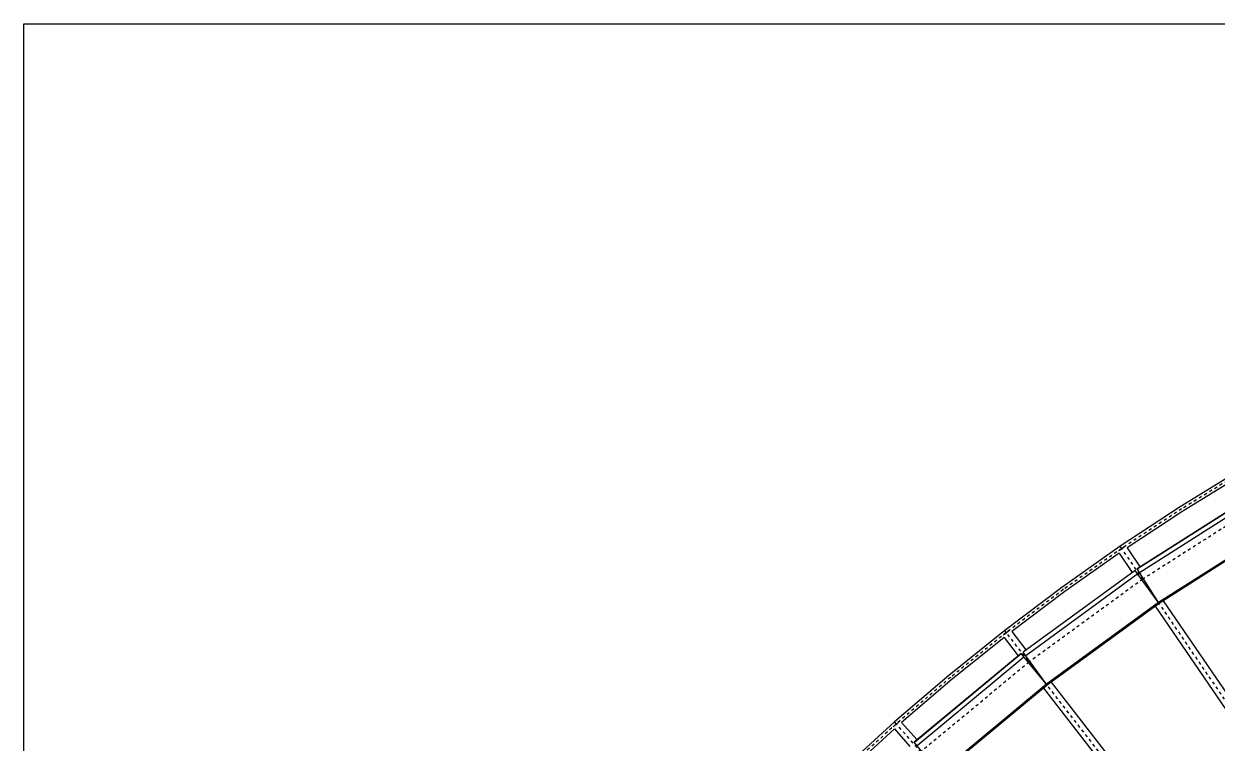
# Model space of a CAD drawing. Header units: millimetres. Extents: x 149919 to 150445, y 136651 to 136866.
# Drawn here: x 150191.66 to 150231.21, y 136841.69 to 136865.53 of the extents above; entities that cross this region are included whole.
import ezdxf

# ---------------------------------------------------------------- set-up
doc = ezdxf.new("R2010")
doc.units = ezdxf.units.MM
doc.header["$LTSCALE"] = 0.25
doc.linetypes.add('CENTER', pattern=[50.8, 31.75, -6.35, 6.35, -6.35])
doc.linetypes.add('XKITLINE00', pattern=[0])

# ---------------------------------------------------------------- blocks, each defined once
blk = doc.blocks.new('çatıı')
at = {"color": 8, "linetype": 'XKITLINE00'}
for p, q in [((9020.4, 20039.9), (8817.5, 19915.2)), ((9015.2, 20017), (8826.5, 19901)), ((9064.5, 19957.3), (8674.9, 19709.2)), ((9064.8, 19956.9), (8675.1, 19708.8)), ((9072.5, 19944.8), (8682.8, 19696.6)), ((8817.5, 19915.2), (8618.7, 19784.1)), ((8826.5, 19901), (8641.6, 19779.1)), ((9135.5, 19845.9), (8745.8, 19597.7)), ((9137, 19843), (8747.7, 19595.1)), ((9137.2, 19843), (8747.7, 19594.9)), ((8618.7, 19784.1), (8425, 19647.5)), ((8624, 19776.4), (8618.7, 19784.1)), ((8624, 19776.4), (8618.7, 19784.1)), ((8621.4, 19774.6), (8618.9, 19773)), ((8621.5, 19774.7), (8619, 19773.1)), ((8624, 19776.4), (8621.4, 19774.6)), ((8624, 19776.4), (8621.5, 19774.7)), ((8626.6, 19778.2), (8624, 19776.4)), ((8626.5, 19778.1), (8624, 19776.4)), ((8628.9, 19779.8), (8626.5, 19778.1)), ((8629.1, 19779.9), (8626.6, 19778.2)), ((8631.1, 19781.4), (8628.9, 19779.8)), ((8631.3, 19781.6), (8629.1, 19779.9)), ((8633, 19782.9), (8631.1, 19781.4)), ((8633.3, 19783), (8631.3, 19781.6)), ((8634.5, 19784.1), (8633, 19782.9)), ((8634.9, 19784.3), (8633.3, 19783)), ((8634.6, 19784.2), (8634.5, 19784.1)), ((8635.1, 19784.5), (8634.9, 19784.3)), ((8641.7, 19779.2), (8685, 19715.6)), ((8615, 19761), (8434.9, 19634)), ((8612.7, 19769.2), (8612.4, 19769)), ((8614.4, 19770.2), (8612.7, 19769.2)), ((8613, 19769.5), (8612.9, 19769.4)), ((8614.7, 19770.4), (8613, 19769.5)), ((8616.5, 19771.5), (8614.4, 19770.2)), ((8616.7, 19771.7), (8614.7, 19770.4)), ((8615, 19761), (8658.3, 19697.4)), ((8618.9, 19773), (8616.5, 19771.5)), ((8619, 19773.1), (8616.7, 19771.7)), ((8668, 19704.5), (8296.3, 19433.6)), ((8668.3, 19704.1), (8296.6, 19433.2)), ((8747.7, 19595.1), (8668, 19704.5)), ((8747.5, 19595), (8674.9, 19709.2)), ((8676.7, 19692.5), (8305.1, 19421.6)), ((8694.2, 19673.3), (8694.2, 19673.3)), ((8425, 19647.5), (8235.6, 19504.9)), ((8434.9, 19634), (8258.8, 19501.4)), ((8745.8, 19597.7), (8374.1, 19326.9)), ((8747.5, 19595), (8376.2, 19324.4)), ((8747.7, 19594.9), (8376.2, 19324.2)), ((8734.7, 19585.4), (9173.8, 18941.4)), ((8761.3, 19603.6), (9200.5, 18959.6)), ((8235.6, 19504.9), (8050.8, 19356.5)), ((8241.3, 19497.5), (8235.6, 19504.9)), ((8241.3, 19497.5), (8235.6, 19504.9)), ((8241.4, 19497.5), (8238.9, 19495.6)), ((8241.3, 19497.5), (8238.9, 19495.7)), ((8243.7, 19499.4), (8241.3, 19497.5)), ((8243.8, 19499.5), (8241.4, 19497.5)), ((8246, 19501.3), (8243.7, 19499.4)), ((8246.2, 19501.4), (8243.8, 19499.5)), ((8248.1, 19503), (8246, 19501.3)), ((8248.3, 19503.1), (8246.2, 19501.4)), ((8249.9, 19504.5), (8248.1, 19503)), ((8250.2, 19504.7), (8248.3, 19503.1)), ((8251.3, 19505.8), (8249.9, 19504.5)), ((8251.7, 19506.1), (8250.2, 19504.7)), ((8251.4, 19505.9), (8251.3, 19505.8)), ((8251.9, 19506.3), (8251.7, 19506.1)), ((8258.8, 19501.4), (8306, 19440.7)), ((8233.4, 19481.6), (8061.5, 19343.5)), ((8230.5, 19489.6), (8230.2, 19489.4)), ((8232.2, 19490.7), (8230.5, 19489.6)), ((8230.8, 19489.9), (8230.7, 19489.8)), ((8232.5, 19491), (8230.8, 19489.9)), ((8234.2, 19492.1), (8232.2, 19490.7)), ((8234.4, 19492.3), (8232.5, 19491)), ((8233.3, 19481.6), (8280.5, 19420.9)), ((8236.4, 19493.8), (8234.2, 19492.1)), ((8236.6, 19493.9), (8234.4, 19492.3)), ((8238.9, 19495.6), (8236.4, 19493.8)), ((8238.9, 19495.7), (8236.6, 19493.9)), ((8289.8, 19428.5), (7935.8, 19134.9)), ((8290.1, 19428.2), (7936.1, 19134.5)), ((8376.2, 19324.4), (8289.8, 19428.5)), ((8376, 19324.2), (8296.3, 19433.6)), ((8299.3, 19417.1), (7945.2, 19123.5)), ((8317.9, 19399.1), (8317.9, 19399.1)), ((8318, 19399.1), (8318, 19399.1)), ((8319, 19397.4), (8319.1, 19397.4)), ((8319.3, 19397.6), (8319.3, 19397.6)), ((8050.8, 19356.5), (7870.7, 19202.3)), ((8061.5, 19343.5), (7894.1, 19200.1)), ((8374.1, 19326.9), (8020.1, 19033.2)), ((8376, 19324.2), (8022.3, 19030.8)), ((8376.2, 19324.2), (8022.3, 19030.7)), ((8363.8, 19313.9), (8849.6, 18689.3)), ((8389.2, 19333.7), (8875.1, 18709.1)), ((7870.7, 19202.3), (7695.8, 19042.7)), ((7866.6, 19186.6), (7866.3, 19186.5)), ((7868.2, 19187.9), (7866.6, 19186.6)), ((7866.9, 19187), (7866.8, 19186.9)), ((7868.5, 19188.1), (7866.9, 19187)), ((7870.1, 19189.4), (7868.2, 19187.9)), ((7870.3, 19189.6), (7868.5, 19188.1)), ((7872.3, 19191.2), (7870.1, 19189.4)), ((7872.4, 19191.3), (7870.3, 19189.6)), ((7876.9, 19195.2), (7870.7, 19202.3)), ((7876.9, 19195.2), (7870.7, 19202.3)), ((7874.6, 19193.1), (7872.3, 19191.2)), ((7874.6, 19193.2), (7872.4, 19191.3)), ((7876.9, 19195.2), (7874.6, 19193.1)), ((7876.9, 19195.2), (7874.6, 19193.2)), ((7879.3, 19197.3), (7876.9, 19195.2)), ((7879.2, 19197.3), (7876.9, 19195.2)), ((7881.3, 19199.2), (7879.2, 19197.3)), ((7881.5, 19199.4), (7879.3, 19197.3)), ((7883.3, 19201.1), (7881.3, 19199.2)), ((7883.5, 19201.3), (7881.5, 19199.4)), ((7885, 19202.7), (7883.3, 19201.1)), ((7885.3, 19203), (7883.5, 19201.3)), ((7886.3, 19204.1), (7885, 19202.7)), ((7886.7, 19204.4), (7885.3, 19203)), ((7886.4, 19204.3), (7886.3, 19204.1)), ((7886.9, 19204.7), (7886.7, 19204.4)), ((7894.1, 19200.2), (7945, 19142.6)), ((7869.9, 19178.8), (7707.3, 19030.5)), ((7869.9, 19178.8), (7920.8, 19121.2)), ((8022.2, 19030.7), (7935.8, 19134.9))]:
    blk.add_line(p, q, dxfattribs=at)
at = {"color": 8, "linetype": 'CENTER'}
for p, q in [((9024.6, 20032.7), (8822, 19908.1)), ((8822, 19908.1), (8623.4, 19777.2)), ((9087.7, 19926.4), (8693, 19675.2)), ((8745.8, 19597.7), (9135.5, 19845.9)), ((8623.4, 19777.2), (8429.9, 19640.8)), ((9200.9, 18930.3), (8623.4, 19777.2)), ((8693, 19675.2), (8316.6, 19400.8)), ((9200.9, 18930.3), (8693, 19675.2)), ((8429.9, 19640.8), (8240.7, 19498.3)), ((8374.1, 19326.9), (8745.8, 19597.7)), ((8240.7, 19498.3), (8056.1, 19350)), ((8878, 18679.1), (8240.7, 19498.3)), ((8316.6, 19400.8), (7958, 19103.4)), ((8878, 18679.1), (8316.6, 19400.8)), ((8056.1, 19350), (7876.3, 19196)), ((8020.1, 19033.2), (8374.1, 19326.9)), ((7876.3, 19196), (7701.6, 19036.6)), ((8555.1, 18427.9), (7876.3, 19196))]:
    blk.add_line(p, q, dxfattribs=at)
at = {"color": 8, "linetype": 'XKITLINE00'}
for centre in [(8822, 19908.1), (8822, 19908.1), (8623.4, 19777.2), (8623.4, 19777.2), (8623.4, 19777.2), (8693, 19675.2), (8693, 19675.2), (8693, 19675.2), (8429.9, 19640.8), (8429.9, 19640.8), (8745.8, 19597.7), (8745.8, 19597.7), (8240.7, 19498.3), (8240.7, 19498.3), (8240.7, 19498.3), (8316.6, 19400.8), (8316.6, 19400.8), (8316.6, 19400.8), (8056.1, 19350), (8056.1, 19350), (8374.1, 19326.9), (8374.1, 19326.9), (7876.3, 19196), (7876.3, 19196), (7876.3, 19196)]:
    blk.add_circle(centre, 0.05, dxfattribs=at)

msp = doc.modelspace()

# ---------------------------------------------------------------- linework, layer by layer
msp.add_lwpolyline([(150191.663, 136865.525), (150444.543, 136865.525), (150444.543, 136651.486), (150191.663, 136651.486)], close=True)

# ---------------------------------------------------------------- block references
at = {"xscale": 0.009999943142843078, "yscale": 0.009999943142843078, "zscale": 0.009999943142843078}
msp.add_blockref('çatıı', (150141.814, 136650.373), dxfattribs=at)

doc.saveas('drawing.dxf')
